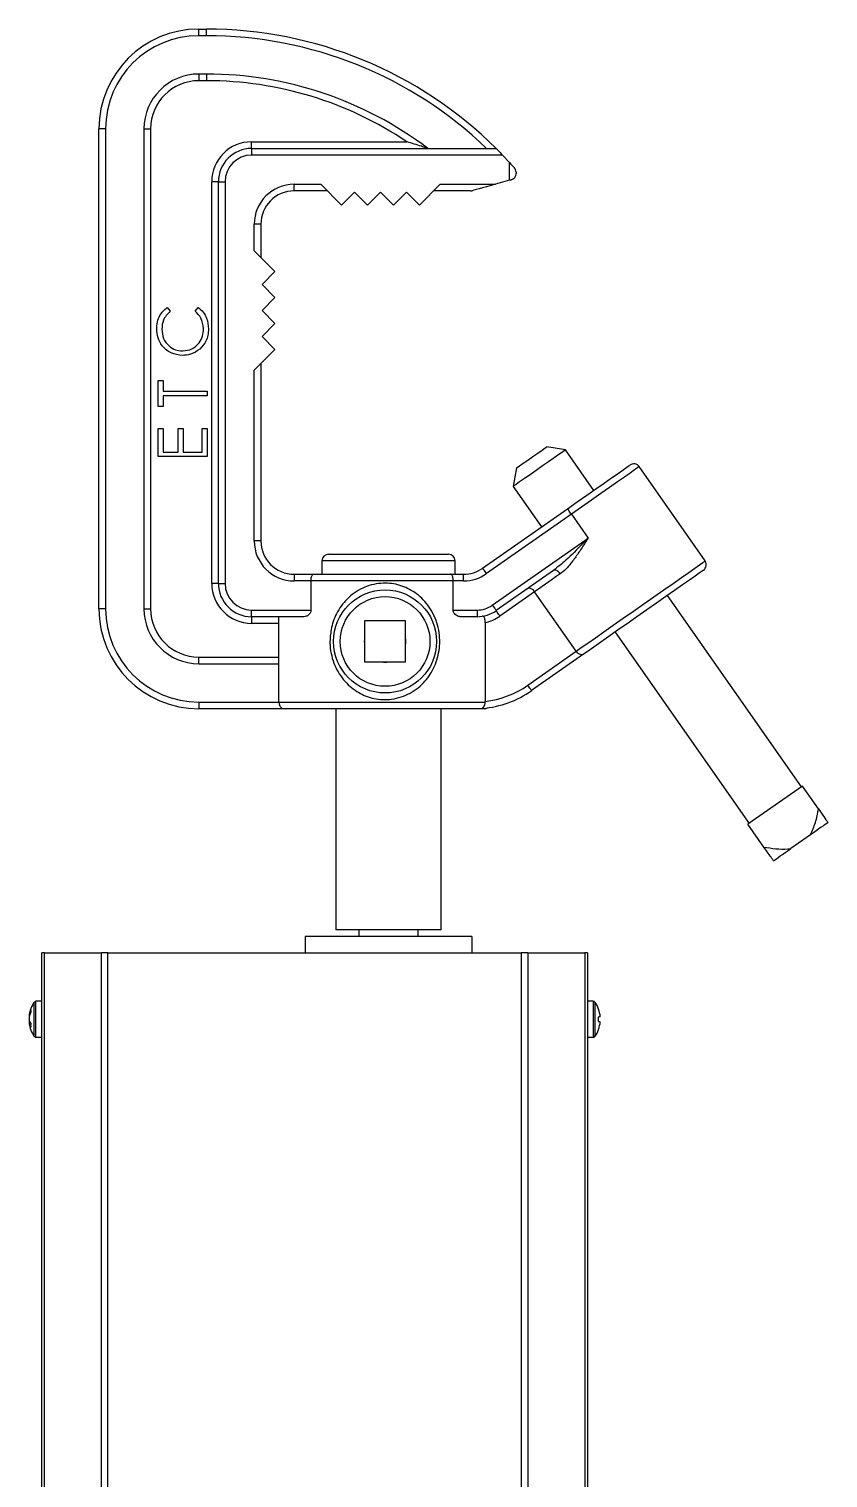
# Model space of a CAD drawing. Extents: x 17.1 to 113.1, y 3.8 to 84.5.
# Drawn here: x 22.56 to 28.56, y 41.66 to 52.54 of the extents above; entities that cross this region are included whole.
import ezdxf

# ---------------------------------------------------------------- set-up
doc = ezdxf.new("R2010")
doc.units = 0
doc.header["$MEASUREMENT"] = 0
doc.layers.add('OBJECT', color=7, linetype='CONTINUOUS')

msp = doc.modelspace()

# ---------------------------------------------------------------- linework, layer by layer
at = {"layer": 'OBJECT'}
for p, q in [((23.832, 52.489), (23.832, 52.539)), ((23.832, 52.539), (23.889, 52.539)), ((23.889, 52.489), (23.832, 52.489)), ((23.889, 52.489), (23.889, 52.539)), ((23.889, 52.201), (23.832, 52.201)), ((23.832, 52.201), (23.832, 52.151)), ((23.889, 52.151), (23.832, 52.151)), ((23.889, 52.201), (23.889, 52.151)), ((23.082, 48.184), (23.082, 51.789)), ((23.132, 51.789), (23.082, 51.789)), ((23.132, 51.789), (23.132, 48.184)), ((23.42, 51.789), (23.42, 48.184)), ((23.42, 51.789), (23.47, 51.789)), ((23.47, 51.789), (23.47, 48.184)), ((24.229, 51.642), (24.229, 51.692)), ((24.229, 51.692), (25.395, 51.692)), ((24.229, 51.642), (24.229, 51.592)), ((24.229, 51.642), (26.066, 51.642)), ((26.113, 51.592), (24.229, 51.592)), ((26.113, 51.592), (26.165, 51.536)), ((26.165, 51.403), (26.165, 51.536)), ((23.929, 48.375), (23.929, 51.392)), ((23.979, 51.392), (23.929, 51.392)), ((23.979, 48.375), (23.979, 51.392)), ((23.979, 51.392), (24.029, 51.392)), ((24.029, 51.392), (24.029, 48.375)), ((24.548, 51.373), (24.748, 51.373)), ((24.548, 51.323), (24.548, 51.373)), ((24.748, 51.373), (24.904, 51.217)), ((25.489, 51.217), (25.645, 51.373)), ((25.645, 51.373), (26.06, 51.373)), ((26.165, 51.403), (26.06, 51.373)), ((26.215, 51.463), (26.215, 51.455)), ((24.798, 51.323), (24.548, 51.323)), ((24.904, 51.217), (25.002, 51.315)), ((25.002, 51.315), (25.099, 51.217)), ((25.099, 51.217), (25.197, 51.315)), ((25.197, 51.315), (25.294, 51.217)), ((25.294, 51.217), (25.392, 51.315)), ((25.392, 51.315), (25.489, 51.217)), ((25.873, 51.323), (25.595, 51.323)), ((24.248, 50.873), (24.248, 51.073)), ((24.298, 51.073), (24.248, 51.073)), ((24.298, 51.073), (24.298, 50.823)), ((24.404, 50.717), (24.248, 50.873)), ((24.307, 50.62), (24.404, 50.717)), ((24.404, 50.522), (24.307, 50.62)), ((24.307, 50.425), (24.404, 50.522)), ((23.594, 50.448), (23.616, 50.419)), ((23.805, 50.419), (23.827, 50.448)), ((24.404, 50.327), (24.307, 50.425)), ((24.307, 50.23), (24.404, 50.327)), ((24.404, 50.132), (24.307, 50.23)), ((24.248, 49.976), (24.404, 50.132)), ((24.248, 48.694), (24.248, 49.976)), ((24.298, 50.026), (24.298, 48.694)), ((23.526, 49.898), (23.564, 49.898)), ((23.526, 49.704), (23.526, 49.898)), ((23.564, 49.898), (23.564, 49.818)), ((23.564, 49.818), (23.896, 49.818)), ((23.896, 49.784), (23.564, 49.784)), ((23.564, 49.784), (23.564, 49.704)), ((23.896, 49.818), (23.896, 49.784)), ((23.564, 49.704), (23.526, 49.704)), ((23.526, 49.538), (23.564, 49.538)), ((23.526, 49.329), (23.526, 49.538)), ((23.564, 49.538), (23.564, 49.362)), ((23.677, 49.362), (23.677, 49.538)), ((23.677, 49.538), (23.715, 49.538)), ((23.715, 49.538), (23.715, 49.362)), ((23.858, 49.362), (23.858, 49.538)), ((23.858, 49.538), (23.896, 49.538)), ((23.896, 49.538), (23.896, 49.329)), ((23.896, 49.329), (23.526, 49.329)), ((23.564, 49.362), (23.677, 49.362)), ((23.715, 49.362), (23.858, 49.362)), ((26.586, 49.378), (26.447, 49.402)), ((26.799, 49.074), (26.586, 49.378)), ((26.217, 49.242), (26.193, 49.103)), ((27.635, 48.544), (27.14, 49.252)), ((26.193, 49.103), (26.406, 48.799)), ((25.964, 48.49), (26.602, 48.936)), ((26.631, 48.895), (25.993, 48.449)), ((26.631, 48.895), (26.756, 48.716)), ((24.298, 48.694), (24.248, 48.694)), ((26.036, 48.212), (26.756, 48.716)), ((24.757, 48.544), (24.757, 48.444)), ((25.757, 48.544), (24.757, 48.544)), ((24.807, 48.594), (25.707, 48.594)), ((25.757, 48.444), (25.757, 48.544)), ((24.548, 48.444), (24.548, 48.394)), ((24.548, 48.444), (24.693, 48.444)), ((24.693, 48.444), (25.723, 48.444)), ((25.723, 48.444), (25.821, 48.444)), ((25.821, 48.394), (25.821, 48.444)), ((26.496, 48.473), (26.065, 48.171)), ((23.979, 48.375), (23.929, 48.375)), ((23.979, 48.375), (24.029, 48.375)), ((24.674, 48.394), (24.548, 48.394)), ((24.674, 48.394), (24.674, 48.175)), ((25.742, 48.394), (24.674, 48.394)), ((25.742, 48.175), (25.742, 48.394)), ((25.821, 48.394), (25.742, 48.394)), ((26.354, 48.312), (26.094, 48.13)), ((26.667, 47.866), (26.354, 48.312)), ((28.358, 46.847), (27.352, 48.284)), ((23.132, 48.184), (23.082, 48.184)), ((23.42, 48.184), (23.47, 48.184)), ((24.229, 48.125), (24.229, 48.175)), ((24.229, 48.175), (24.674, 48.175)), ((24.621, 48.125), (24.229, 48.125)), ((24.229, 48.125), (24.229, 48.075)), ((24.434, 47.772), (24.434, 48.125)), ((25.742, 48.175), (25.922, 48.175)), ((25.922, 48.125), (25.796, 48.125)), ((25.922, 48.175), (25.922, 48.125)), ((24.434, 48.075), (24.229, 48.075)), ((25.385, 48.093), (25.077, 48.093)), ((25.077, 48.093), (25.077, 47.785)), ((25.385, 47.785), (25.385, 48.093)), ((25.983, 48.082), (25.983, 47.489)), ((26.959, 48.009), (27.965, 46.572)), ((23.832, 47.772), (23.832, 47.822)), ((23.832, 47.822), (24.434, 47.822)), ((25.077, 47.785), (25.385, 47.785)), ((26.303, 47.611), (26.667, 47.866)), ((26.722, 47.843), (26.332, 47.57)), ((23.832, 47.772), (24.434, 47.772)), ((24.434, 47.484), (24.434, 47.772)), ((23.832, 47.484), (23.832, 47.434)), ((23.832, 47.484), (24.434, 47.484)), ((24.434, 47.484), (25.983, 47.484)), ((25.983, 47.484), (25.983, 47.489)), ((24.47, 47.434), (23.832, 47.434)), ((25.977, 47.434), (24.47, 47.434)), ((24.862, 47.434), (24.862, 45.774)), ((25.652, 45.774), (25.652, 47.434)), ((28.366, 46.853), (27.956, 46.566)), ((28.486, 46.682), (28.366, 46.853)), ((28.077, 46.395), (27.956, 46.566)), ((28.427, 46.487), (28.28, 46.384)), ((25.882, 45.724), (24.632, 45.724)), ((24.632, 45.724), (24.632, 45.601)), ((25.652, 45.774), (24.862, 45.774)), ((25.034, 45.774), (25.034, 45.724)), ((25.479, 45.724), (25.479, 45.774)), ((25.882, 45.724), (25.882, 45.601)), ((22.652, 38.826), (22.652, 45.601)), ((22.672, 45.601), (22.652, 45.601)), ((22.672, 45.601), (23.1, 45.601)), ((22.672, 38.826), (22.672, 45.601)), ((23.1, 38.826), (23.1, 45.601)), ((23.149, 45.601), (23.1, 45.601)), ((23.149, 38.826), (23.149, 45.601)), ((23.149, 45.601), (26.254, 45.601)), ((26.254, 45.601), (26.254, 38.826)), ((26.304, 45.601), (26.254, 45.601)), ((26.304, 45.601), (26.304, 38.826)), ((26.304, 45.601), (26.731, 45.601)), ((26.731, 45.601), (26.731, 38.826)), ((26.752, 45.601), (26.731, 45.601)), ((26.752, 45.601), (26.752, 38.826)), ((22.596, 45.205), (22.596, 45.23)), ((22.596, 44.973), (22.596, 45.205)), ((22.652, 45.236), (22.609, 45.236)), ((22.609, 45.21), (22.609, 45.236)), ((22.609, 44.966), (22.609, 45.21)), ((26.795, 45.236), (26.752, 45.236)), ((26.795, 45.236), (26.795, 45.101)), ((26.807, 45.23), (26.807, 45.101)), ((22.56, 45.127), (22.556, 45.127)), ((22.557, 45.101), (22.556, 45.098)), ((22.556, 45.098), (22.558, 45.098)), ((22.565, 45.077), (22.556, 45.076)), ((26.795, 45.101), (26.795, 44.966)), ((26.807, 45.101), (26.807, 44.973)), ((22.609, 44.966), (22.652, 44.966)), ((26.752, 44.966), (26.795, 44.966))]:
    msp.add_line(p, q, dxfattribs=at)
at = {"layer": 'OBJECT', "flags": 128}
for points in [[(26.066, 51.642), (26.067, 51.642), (26.069, 51.639), (26.074, 51.634), (26.079, 51.628), (26.087, 51.62), (26.095, 51.612), (26.103, 51.602), (26.113, 51.592)], [(26.165, 51.536), (26.176, 51.525), (26.185, 51.515), (26.194, 51.506), (26.202, 51.497)], [(26.06, 51.373), (26.027, 51.364), (25.994, 51.355), (25.964, 51.347), (25.938, 51.34), (25.915, 51.333), (25.898, 51.329), (25.886, 51.325)], [(26.179, 51.406), (26.174, 51.405), (26.17, 51.404), (26.165, 51.403)], [(26.586, 49.378), (26.58, 49.374), (26.563, 49.362), (26.537, 49.343), (26.501, 49.318), (26.459, 49.289), (26.413, 49.257), (26.366, 49.224), (26.32, 49.191), (26.278, 49.162), (26.242, 49.137), (26.215, 49.118), (26.198, 49.107), (26.193, 49.103)], [(26.217, 49.242), (26.224, 49.246), (26.242, 49.259), (26.269, 49.278), (26.304, 49.302), (26.341, 49.329), (26.378, 49.354), (26.41, 49.376), (26.433, 49.393), (26.445, 49.401), (26.447, 49.402)], [(26.602, 48.936), (26.675, 48.988), (26.747, 49.037), (26.815, 49.085), (26.877, 49.129), (26.933, 49.168), (26.981, 49.201), (27.019, 49.228), (27.047, 49.248), (27.064, 49.26), (27.07, 49.264)], [(27.14, 49.252), (27.138, 49.251), (27.127, 49.243), (27.104, 49.227), (27.071, 49.204), (27.029, 49.174), (26.977, 49.138), (26.917, 49.096), (26.852, 49.05), (26.781, 49), (26.707, 48.948), (26.631, 48.895)], [(26.631, 48.895), (26.625, 48.903), (26.62, 48.911), (26.615, 48.918), (26.611, 48.924), (26.607, 48.929), (26.604, 48.933), (26.603, 48.935), (26.602, 48.936)], [(26.667, 47.866), (26.705, 47.893), (26.754, 47.927), (26.811, 47.967), (26.875, 48.012), (26.945, 48.061), (27.02, 48.113), (27.097, 48.167), (27.175, 48.221), (27.251, 48.275), (27.325, 48.326), (27.394, 48.375), (27.457, 48.419), (27.512, 48.457), (27.558, 48.49), (27.594, 48.515), (27.619, 48.532), (27.633, 48.542), (27.635, 48.544)], [(25.993, 48.449), (25.987, 48.457), (25.982, 48.464), (25.977, 48.471), (25.973, 48.478), (25.969, 48.483), (25.967, 48.487), (25.965, 48.489), (25.964, 48.49)], [(26.547, 48.447), (26.516, 48.426), (26.487, 48.405), (26.46, 48.386), (26.435, 48.369), (26.411, 48.352), (26.39, 48.337), (26.371, 48.324), (26.354, 48.312)], [(26.547, 48.447), (26.541, 48.455), (26.534, 48.461), (26.527, 48.467), (26.52, 48.471), (26.513, 48.474), (26.507, 48.475), (26.501, 48.475), (26.496, 48.473)], [(27.623, 48.474), (27.622, 48.474), (27.613, 48.467), (27.591, 48.452), (27.559, 48.43), (27.517, 48.4), (27.465, 48.364), (27.406, 48.322), (27.34, 48.276), (27.27, 48.227), (27.197, 48.176), (27.122, 48.124), (27.049, 48.072), (26.978, 48.023), (26.912, 47.976), (26.852, 47.934), (26.799, 47.897), (26.756, 47.867), (26.722, 47.843)], [(26.036, 48.212), (26.042, 48.204), (26.047, 48.196), (26.052, 48.189), (26.057, 48.183), (26.06, 48.178), (26.063, 48.174), (26.064, 48.171), (26.065, 48.171)], [(26.094, 48.13), (26.088, 48.138), (26.083, 48.145), (26.078, 48.152), (26.073, 48.159), (26.07, 48.164), (26.067, 48.168), (26.066, 48.17), (26.065, 48.171)], [(26.332, 47.57), (26.331, 47.571), (26.33, 47.573), (26.327, 47.577), (26.323, 47.582), (26.319, 47.588), (26.314, 47.595), (26.309, 47.603), (26.303, 47.611)], [(28.558, 46.579), (28.549, 46.572), (28.537, 46.564), (28.523, 46.554), (28.507, 46.543), (28.489, 46.531), (28.47, 46.517), (28.449, 46.502), (28.427, 46.487)], [(28.149, 46.292), (28.158, 46.299), (28.17, 46.307), (28.183, 46.316), (28.199, 46.328), (28.217, 46.34), (28.237, 46.354), (28.258, 46.368), (28.28, 46.384)], [(26.835, 45.178), (26.835, 45.178), (26.835, 45.178), (26.835, 45.178), (26.835, 45.178)], [(26.847, 45.12), (26.847, 45.12), (26.846, 45.12), (26.844, 45.12), (26.843, 45.119), (26.841, 45.119), (26.839, 45.119), (26.837, 45.119), (26.835, 45.119)], [(26.835, 45.084), (26.837, 45.084), (26.839, 45.084), (26.841, 45.084), (26.843, 45.084), (26.844, 45.083), (26.846, 45.083), (26.847, 45.083), (26.847, 45.083)]]:
    msp.add_lwpolyline(points, dxfattribs=at)
at = {"layer": 'OBJECT'}
for radius in [0.387, 0.337]:
    msp.add_circle((25.231, 47.939), radius, dxfattribs=at)
for centre, radius, start, end in [((23.832, 51.789), 0.75, 90, 180), ((23.832, 51.789), 0.7, 90, 180), ((23.889, 49.45), 3.089, 45.2072, 90), ((23.889, 49.45), 3.039, 46.1647, 90), ((23.832, 51.789), 0.412, 90, 180), ((23.832, 51.789), 0.362, 90, 180), ((23.889, 49.45), 2.751, 52.8291, 90), ((23.889, 49.45), 2.701, 56.1083, 90), ((24.229, 51.392), 0.3, 90, 180), ((24.229, 51.392), 0.25, 90, 180), ((24.229, 51.392), 0.2, 90, 180), ((26.165, 51.463), 0.05, 0, 43.1786), ((24.548, 51.073), 0.3, 90, 180), ((26.165, 51.455), 0.05, 285.472, 0), ((24.548, 51.073), 0.25, 90, 180), ((25.873, 51.373), 0.05, 270, 285.472), ((27.099, 49.223), 0.05, 35, 125), ((24.548, 48.694), 0.3, 180, 270), ((24.548, 48.694), 0.25, 180, 270), ((24.807, 48.544), 0.05, 90, 180), ((25.707, 48.544), 0.05, 0, 90), ((27.594, 48.515), 0.05, 305, 35), ((25.821, 48.694), 0.25, 270, 305), ((25.821, 48.694), 0.3, 270, 305), ((24.229, 48.375), 0.3, 180, 270), ((24.229, 48.375), 0.25, 180, 270), ((24.229, 48.375), 0.2, 180, 270), ((23.832, 48.184), 0.75, 180, 270), ((23.832, 48.184), 0.7, 180, 270), ((23.832, 48.184), 0.412, 180, 270), ((23.832, 48.184), 0.362, 180, 270), ((25.922, 48.375), 0.2, 270, 305), ((25.922, 48.375), 0.25, 270, 305), ((25.922, 48.375), 0.3, 281.8148, 305), ((25.231, 47.939), 0.156, 80.8155, 99.1845), ((25.231, 47.939), 0.156, 170.8155, 189.1845), ((25.231, 47.939), 0.156, 350.8155, 9.1845), ((25.231, 47.939), 0.156, 260.8155, 279.1845), ((25.902, 48.184), 0.75, 274.6702, 305), ((25.902, 48.184), 0.7, 276.6779, 305), ((25.977, 47.484), 0.05, 270, 298.6118), ((22.698, 45.112), 0.142, 154.8121, 174.0172), ((22.776, 45.101), 0.221, 144.3318, 172.0078), ((22.665, 45.163), 0.0959, 173.8935, 186.1065), ((22.609, 45.221), 0.015, 90, 144.3318), ((26.795, 45.221), 0.015, 35.6682, 90), ((26.628, 45.101), 0.221, 20.3311, 35.6682), ((26.626, 45.101), 0.222, 4.7445, 20.1216), ((22.711, 45.089), 0.155, 155.8157, 173.9362), ((22.652, 45.119), 0.0963, 188.483, 211.0832), ((22.706, 45.113), 0.15, 185.908, 194.1978), ((22.639, 45.088), 0.083, 188.3727, 213.3302), ((22.776, 45.101), 0.221, 187.9922, 215.6682), ((22.743, 45.056), 0.174, 175.4693, 184.5307), ((26.565, 45.101), 0.27, 356.3608, 3.6392), ((26.626, 45.101), 0.222, 339.8784, 355.2556), ((22.609, 44.981), 0.015, 215.6682, 270), ((26.795, 44.981), 0.015, 270, 324.3318), ((26.628, 45.101), 0.221, 324.3318, 339.6689), ((26.92, 45.129), 0.135, 230.4853, 230.7846)]:
    msp.add_arc(centre, radius, start, end, dxfattribs=at)
for points, knots in [([(25.551, 51.642), (25.551, 51.643), (25.551, 51.643), (25.546, 51.644), (25.531, 51.649), (25.481, 51.666), (25.432, 51.681), (25.396, 51.692), (25.395, 51.692)], [0, 0, 0, 0, 0.034211, 0.076781, 0.150365, 0.362039, 0.997908, 1, 1, 1, 1]), ([(23.516, 50.287), (23.517, 50.304), (23.519, 50.339), (23.541, 50.399), (23.574, 50.43), (23.594, 50.448)], [0, 0, 0, 0, 0.28084, 0.561441, 1, 1, 1, 1]), ([(23.616, 50.419), (23.596, 50.398), (23.56, 50.36), (23.556, 50.308), (23.554, 50.285)], [0, 0, 0, 0, 0.558387, 1, 1, 1, 1]), ([(23.867, 50.287), (23.864, 50.316), (23.857, 50.367), (23.821, 50.403), (23.805, 50.419)], [0, 0, 0, 0, 0.5587713, 1, 1, 1, 1]), ([(23.827, 50.448), (23.841, 50.437), (23.867, 50.414), (23.898, 50.359), (23.902, 50.315), (23.905, 50.287)], [0, 0, 0, 0, 0.280392, 0.560813, 1, 1, 1, 1]), ([(23.708, 50.088), (23.679, 50.091), (23.621, 50.098), (23.558, 50.153), (23.521, 50.219), (23.518, 50.264), (23.516, 50.287)], [0, 0, 0, 0, 0.279512, 0.55908, 0.779375, 1, 1, 1, 1]), ([(23.554, 50.285), (23.557, 50.261), (23.562, 50.214), (23.602, 50.159), (23.655, 50.126), (23.692, 50.123), (23.711, 50.121)], [0, 0, 0, 0, 0.2798657, 0.5595334, 0.7796728, 1, 1, 1, 1]), ([(23.711, 50.121), (23.735, 50.124), (23.783, 50.13), (23.834, 50.176), (23.863, 50.231), (23.866, 50.268), (23.867, 50.287)], [0, 0, 0, 0, 0.279432, 0.558931, 0.779287, 1, 1, 1, 1]), ([(23.905, 50.287), (23.902, 50.255), (23.897, 50.196), (23.858, 50.154), (23.84, 50.135)], [0, 0, 0, 0, 0.559803, 1, 1, 1, 1]), ([(23.84, 50.135), (23.818, 50.12), (23.778, 50.092), (23.73, 50.089), (23.708, 50.088)], [0, 0, 0, 0, 0.5590206, 1, 1, 1, 1]), ([(26.756, 48.716), (26.756, 48.716), (26.741, 48.7), (26.686, 48.644), (26.603, 48.557), (26.528, 48.498), (26.496, 48.473)], [0, 0, 0, 0, 0.002856, 0.178548, 0.654944, 1, 1, 1, 1]), ([(26.756, 48.716), (26.756, 48.716), (26.745, 48.698), (26.718, 48.656), (26.676, 48.592), (26.632, 48.531), (26.589, 48.481), (26.561, 48.458), (26.547, 48.447)], [0, 0, 0, 0, 0.00275, 0.176453, 0.41307, 0.649433, 0.824954, 1, 1, 1, 1]), ([(24.674, 48.394), (24.675, 48.4), (24.675, 48.411), (24.678, 48.425), (24.682, 48.436), (24.688, 48.443), (24.691, 48.444), (24.693, 48.444), (24.693, 48.444)], [0, 0, 0, 0, 0.197777, 0.395365, 0.598087, 0.812873, 0.995764, 1, 1, 1, 1]), ([(25.742, 48.394), (25.742, 48.4), (25.742, 48.411), (25.739, 48.425), (25.735, 48.436), (25.729, 48.443), (25.725, 48.444), (25.724, 48.444), (25.723, 48.444)], [0, 0, 0, 0, 0.197777, 0.395365, 0.598087, 0.812873, 0.995764, 1, 1, 1, 1]), ([(24.817, 47.939), (24.819, 47.974), (24.825, 48.052), (24.871, 48.168), (24.939, 48.257), (25.014, 48.315), (25.077, 48.349), (25.146, 48.37), (25.235, 48.381), (25.345, 48.367), (25.462, 48.309), (25.542, 48.231), (25.593, 48.15), (25.622, 48.081), (25.639, 48.006), (25.643, 47.941), (25.637, 47.855), (25.609, 47.751), (25.547, 47.654), (25.481, 47.59), (25.421, 47.549), (25.353, 47.52), (25.262, 47.499), (25.149, 47.503), (25.027, 47.551), (24.923, 47.636), (24.859, 47.736), (24.828, 47.83), (24.818, 47.892), (24.817, 47.929), (24.817, 47.939)], [0, 0, 0, 0, 0.038557, 0.086259, 0.13774, 0.164848, 0.19284, 0.21832, 0.244777, 0.291561, 0.338408, 0.390219, 0.418636, 0.447907, 0.475254, 0.503564, 0.519256, 0.571194, 0.622135, 0.649326, 0.677297, 0.704216, 0.732173, 0.78088, 0.827066, 0.87637, 0.931346, 0.959206, 0.987982, 1, 1, 1, 1]), ([(26.354, 48.312), (26.351, 48.316), (26.345, 48.324), (26.334, 48.333), (26.322, 48.338), (26.31, 48.34), (26.303, 48.338), (26.3, 48.335), (26.3, 48.335)], [0, 0, 0, 0, 0.175267, 0.350113, 0.53565, 0.748677, 0.996491, 1, 1, 1, 1]), ([(24.674, 48.175), (24.674, 48.171), (24.673, 48.163), (24.667, 48.15), (24.656, 48.137), (24.639, 48.127), (24.627, 48.126), (24.621, 48.125)], [0, 0, 0, 0, 0.132537, 0.264239, 0.462925, 0.750208, 1, 1, 1, 1]), ([(25.796, 48.125), (25.788, 48.127), (25.774, 48.128), (25.758, 48.14), (25.748, 48.153), (25.743, 48.165), (25.743, 48.172), (25.742, 48.175)], [0, 0, 0, 0, 0.339641, 0.59476, 0.767035, 0.899946, 1, 1, 1, 1]), ([(25.983, 48.082), (25.983, 48.087), (25.983, 48.098), (25.98, 48.112), (25.976, 48.122), (25.97, 48.129), (25.966, 48.129), (25.964, 48.129)], [0, 0, 0, 0, 0.198056, 0.396397, 0.589175, 0.783033, 1, 1, 1, 1]), ([(26.722, 47.843), (26.722, 47.843), (26.719, 47.841), (26.711, 47.838), (26.699, 47.84), (26.687, 47.845), (26.676, 47.854), (26.67, 47.862), (26.667, 47.866)], [0, 0, 0, 0, 0.00339, 0.262708, 0.472043, 0.654492, 0.827049, 1, 1, 1, 1]), ([(24.434, 47.484), (24.434, 47.48), (24.435, 47.47), (24.439, 47.457), (24.446, 47.446), (24.456, 47.437), (24.465, 47.435), (24.47, 47.434), (24.47, 47.434), (24.47, 47.434)], [0, 0, 0, 0, 0.165078, 0.329697, 0.505292, 0.712024, 0.958589, 0.996741, 1, 1, 1, 1]), ([(25.963, 47.437), (25.962, 47.437), (25.961, 47.437), (25.963, 47.438), (25.969, 47.442), (25.976, 47.452), (25.982, 47.466), (25.983, 47.477), (25.983, 47.483), (25.983, 47.484)], [0, 0, 0, 0, 0.060686, 0.121036, 0.287634, 0.556103, 0.771113, 0.95655, 1, 1, 1, 1]), ([(28.427, 46.487), (28.44, 46.517), (28.468, 46.579), (28.48, 46.647), (28.486, 46.682)], [0, 0, 0, 0, 0.480504, 1, 1, 1, 1]), ([(28.486, 46.682), (28.496, 46.667), (28.52, 46.633), (28.544, 46.598), (28.556, 46.582), (28.558, 46.579)], [0, 0, 0, 0, 0.3769514, 0.8637512, 1, 1, 1, 1]), ([(28.077, 46.395), (28.106, 46.39), (28.165, 46.38), (28.234, 46.378), (28.272, 46.383), (28.28, 46.384)], [0, 0, 0, 0, 0.438722, 0.883113, 1, 1, 1, 1]), ([(28.149, 46.292), (28.145, 46.297), (28.134, 46.313), (28.109, 46.348), (28.087, 46.379), (28.077, 46.395)], [0, 0, 0, 0, 0.205667, 0.600108, 1, 1, 1, 1])]:
    msp.add_open_spline(points, degree=3, knots=knots, dxfattribs=at)

doc.saveas('drawing.dxf')
